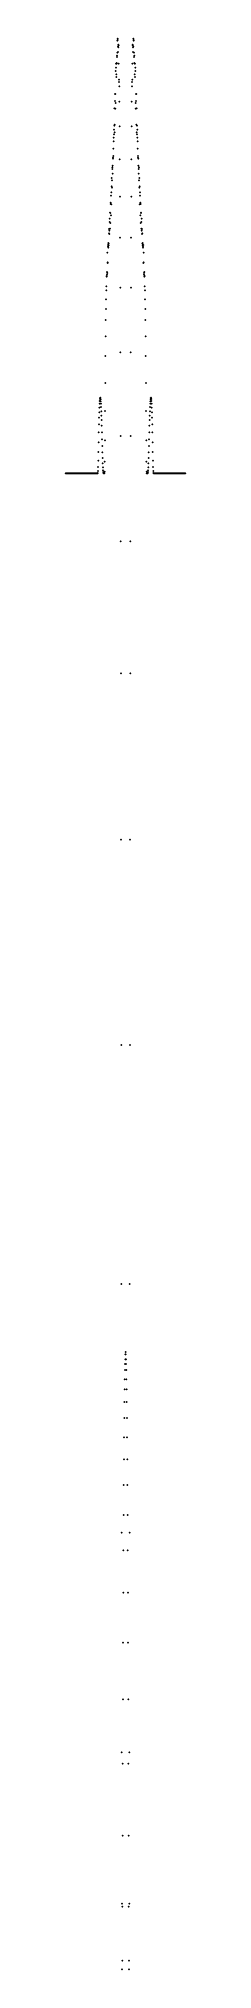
# Model space of a CAD drawing. Header units: metres. Extents: x 0 to 360, y -4499 to 1307.
import ezdxf

# ---------------------------------------------------------------- set-up
doc = ezdxf.new("R2010")
doc.units = ezdxf.units.M

msp = doc.modelspace()

# ---------------------------------------------------------------- linework, layer by layer
for p in [(155.5, 1300.7), (156, 1303.3), (156.5, 1307.2), (157, 1284), (158, 1281.1), (158.5, 1288.9), (159, 1286.5), (201, 1286.5), (201.5, 1288.9), (202, 1281.1), (203, 1284), (203.5, 1307.2), (204, 1303.3), (204.5, 1300.7), (151, 1219.9), (151.5, 1232.3), (153, 1231.4), (153.5, 1233.4), (154, 1256.1), (154.5, 1252.1), (155, 1264.9), (157.5, 1266.6), (159.5, 1232.3), (200.5, 1232.3), (202.5, 1266.6), (205, 1264.9), (205.5, 1252.1), (206, 1256.1), (206.5, 1233.4), (207, 1231.4), (208.5, 1232.3), (209, 1219.9), (150.5, 1209.8), (152, 1192.1), (152.5, 1199.8), (160, 1183.3), (160.5, 1176.4), (161, 1163.5), (199, 1163.5), (199.5, 1176.4), (200, 1183.3), (207.5, 1199.8), (208, 1192.1), (209.5, 1209.8), (148, 1140.5), (148.5, 1119.6), (149, 1140.5), (150, 1114), (161.5, 1117.8), (198.5, 1117.8), (210, 1114), (211, 1140.5), (211.5, 1119.6), (212, 1140.5), (146.5, 1097.7), (147.5, 1048.7), (149.5, 1096.3), (210.5, 1096.3), (212.5, 1048.7), (213.5, 1097.7), (144, 998.4), (144.5, 1008.8), (145, 1033.2), (145.5, 1019.6), (146, 1044.9), (147, 1025.3), (162, 1043.2), (198, 1043.2), (213, 1025.3), (214, 1044.9), (214.5, 1019.6), (215, 1033.2), (215.5, 1008.8), (216, 998.4), (142, 946.4), (142.5, 949.2), (143, 953.8), (143.5, 976.6), (162.5, 944.4), (197.5, 944.4), (216.5, 976.6), (217, 953.8), (217.5, 949.2), (218, 946.4), (138.5, 888.5), (139.5, 880.5), (140, 920.2), (140.5, 914.6), (141, 900.6), (141.5, 925.1), (218.5, 925.1), (219, 900.6), (219.5, 914.6), (220, 920.2), (220.5, 880.5), (221.5, 888.5), (135.5, 813.5), (136.5, 835), (137, 844.9), (138, 863.4), (139, 859.2), (163, 832.2), (197, 832.2), (221, 859.2), (222, 863.4), (223, 844.9), (223.5, 835), (224.5, 813.5), (132, 766.1), (132.5, 755.3), (133.5, 783.9), (134, 783.1), (135, 809.6), (136, 776.1), (137.5, 809.3), (222.5, 809.3), (224, 776.1), (225, 809.6), (226, 783.1), (226.5, 783.9), (227.5, 755.3), (228, 766.1), (130, 722), (130.5, 734.4), (131, 719.5), (131.5, 729.8), (133, 735.6), (134.5, 752.3), (163.5, 708.6), (196.5, 708.6), (225.5, 752.3), (227, 735.6), (228.5, 729.8), (229, 719.5), (229.5, 734.4), (230, 722), (125.5, 663.4), (127, 686.2), (127.5, 681.9), (128, 678.7), (128.5, 692.1), (129, 685.4), (129.5, 690.2), (230.5, 690.2), (231, 685.4), (231.5, 692.1), (232, 678.7), (232.5, 681.9), (233, 686.2), (234.5, 663.4), (123, 593.6), (123.5, 591.3), (124, 605), (124.5, 597.6), (125, 602.8), (126, 634.3), (126.5, 632.1), (233.5, 632.1), (234, 634.3), (235, 602.8), (235.5, 597.6), (236, 605), (236.5, 591.3), (237, 593.6), (121.5, 522.8), (122, 550.3), (122.5, 562.5), (164, 558.3), (196, 558.3), (237.5, 562.5), (238, 550.3), (238.5, 522.8), (121, 493.7), (239, 493.7), (120, 411.7), (120.5, 461), (239.5, 461), (240, 411.7), (119.5, 352.3), (164.5, 364.2), (195.5, 364.2), (240.5, 352.3), (119, 271.1), (241, 271.1), (101, 183.7), (101.5, 197.7), (102, 209.1), (102.5, 217.6), (103, 223.3), (103.5, 226.5), (104, 227.4), (104.5, 226), (105, 222.5), (105.5, 216.8), (106, 208.9), (106.5, 198.9), (107, 186.8), (118.5, 187.3), (241.5, 187.3), (253, 186.8), (253.5, 198.9), (254, 208.9), (254.5, 216.8), (255, 222.5), (255.5, 226), (256, 227.4), (256.5, 226.5), (257, 223.3), (257.5, 217.6), (258, 209.1), (258.5, 197.7), (259, 183.7), (99.5, 122.7), (100, 147.7), (100.5, 167.4), (107.5, 173.6), (108, 159.8), (108.5, 143.6), (109, 123.6), (251, 123.6), (251.5, 143.6), (252, 159.8), (252.5, 173.6), (259.5, 167.4), (260, 147.7), (260.5, 122.7), (98.5, 63.9), (99, 93.4), (109.5, 101.9), (110, 81.6), (110.5, 63.3), (118, 99.4), (165, 112.1), (195, 112.1), (242, 99.4), (249.5, 63.3), (250, 81.6), (250.5, 101.9), (261, 93.4), (261.5, 63.9), (0, 0), (0.5, 0), (1, 0), (1.5, 0), (2, 0), (2.5, 0), (3, 0), (6, 0), (6.5, 0), (7, 0), (7.5, 0), (8, 0), (10, 0), (10.5, 0), (11, 0), (11.5, 0), (12, 0), (15, 0), (15.5, 0), (16, 0), (16.5, 0), (17, 0), (19, 0), (19.5, 0), (20, 0), (20.5, 0), (21, 0), (24, 0), (24.5, 0), (25, 0), (25.5, 0), (26, 0), (28, 0), (28.5, 0), (29, 0), (29.5, 0), (30, 0), (33, 0), (33.5, 0), (34, 0), (34.5, 0), (35, 0), (37, 0), (37.5, 0), (38, 0), (38.5, 0), (39, 0), (42, 0), (42.5, 0), (43, 0), (43.5, 0), (44, 0), (46, 0), (46.5, 0), (47, 0), (47.5, 0), (48, 0), (51, 0), (51.5, 0), (52, 0), (52.5, 0), (53, 0), (55, 0), (55.5, 0), (56, 0), (56.5, 0), (57, 0), (60, 0), (60.5, 0), (61, 0), (61.5, 0), (62, 0), (64, 0), (64.5, 0), (65, 0), (65.5, 0), (66, 0), (69, 0), (69.5, 0), (70, 0), (70.5, 0), (71, 0), (73, 0), (73.5, 0), (74, 0), (74.5, 0), (75, 0), (78, 0), (78.5, 0), (79, 0), (79.5, 0), (80, 0), (82, 0), (82.5, 0), (83, 0), (83.5, 0), (84, 0), (87, 0), (87.5, 0), (88, 0), (88.5, 0), (89, 0), (91, 0), (91.5, 0), (93, 0), (93.5, 0), (95, 0.1), (95.5, 0.1), (96.5, 1.1), (97, 6.5), (97.5, 18.9), (98, 38.4), (111, 45.9), (111.5, 30.1), (112, 17.5), (112.5, 8.9), (113, 3.7), (113.5, 1.1), (114, 0.2), (115.5, 0.4), (116, 0.8), (117, 5.1), (117.5, 34.5), (242.5, 34.5), (243, 5.1), (244, 0.8), (244.5, 0.4), (246, 0.2), (246.5, 1.1), (247, 3.7), (247.5, 8.9), (248, 17.5), (248.5, 30.1), (249, 45.9), (262, 38.4), (262.5, 18.9), (263, 6.5), (263.5, 1.1), (264.5, 0.1), (265, 0.1), (266.5, 0), (267, 0), (268.5, 0), (269, 0), (271, 0), (271.5, 0), (272, 0), (272.5, 0), (273, 0), (276, 0), (276.5, 0), (277, 0), (277.5, 0), (278, 0), (280, 0), (280.5, 0), (281, 0), (281.5, 0), (282, 0), (285, 0), (285.5, 0), (286, 0), (286.5, 0), (287, 0), (289, 0), (289.5, 0), (290, 0), (290.5, 0), (291, 0), (294, 0), (294.5, 0), (295, 0), (295.5, 0), (296, 0), (298, 0), (298.5, 0), (299, 0), (299.5, 0), (300, 0), (303, 0), (303.5, 0), (304, 0), (304.5, 0), (305, 0), (307, 0), (307.5, 0), (308, 0), (308.5, 0), (309, 0), (312, 0), (312.5, 0), (313, 0), (313.5, 0), (314, 0), (316, 0), (316.5, 0), (317, 0), (317.5, 0), (318, 0), (321, 0), (321.5, 0), (322, 0), (322.5, 0), (323, 0), (325, 0), (325.5, 0), (326, 0), (326.5, 0), (327, 0), (330, 0), (330.5, 0), (331, 0), (331.5, 0), (332, 0), (334, 0), (334.5, 0), (335, 0), (335.5, 0), (336, 0), (339, 0), (339.5, 0), (340, 0), (340.5, 0), (341, 0), (343, 0), (343.5, 0), (344, 0), (344.5, 0), (345, 0), (348, 0), (348.5, 0), (349, 0), (349.5, 0), (350, 0), (352, 0), (352.5, 0), (353, 0), (353.5, 0), (354, 0), (357, 0), (357.5, 0), (358, 0), (3.5, 0), (4, 0), (4.5, 0), (5, 0), (5.5, 0), (8.5, 0), (9, 0), (9.5, 0), (12.5, 0), (13, 0), (13.5, 0), (14, 0), (14.5, 0), (17.5, 0), (18, 0), (18.5, 0), (21.5, 0), (22, 0), (22.5, 0), (23, 0), (23.5, 0), (26.5, 0), (27, 0), (27.5, 0), (30.5, 0), (31, 0), (31.5, 0), (32, 0), (32.5, 0), (35.5, 0), (36, 0), (36.5, 0), (39.5, 0), (40, 0), (40.5, 0), (41, 0), (41.5, 0), (44.5, 0), (45, 0), (45.5, 0), (48.5, 0), (49, 0), (49.5, 0), (50, 0), (50.5, 0), (53.5, 0), (54, 0), (54.5, 0), (57.5, 0), (58, 0), (58.5, 0), (59, 0), (59.5, 0), (62.5, 0), (63, 0), (63.5, 0), (66.5, 0), (67, 0), (67.5, 0), (68, 0), (68.5, 0), (71.5, 0), (72, 0), (72.5, 0), (75.5, 0), (76, 0), (76.5, 0), (77, 0), (77.5, 0), (80.5, 0), (81, 0), (81.5, 0), (84.5, 0), (85, 0), (85.5, 0), (86, 0), (86.5, 0), (89.5, 0), (90, 0), (90.5, 0), (92, 0), (92.5, 0), (94, 0), (94.5, 0), (96, -0.1), (114.5, -0.1), (115, -0.2), (116.5, -0.1), (243.5, -0.1), (245, -0.2), (245.5, -0.1), (264, -0.1), (265.5, 0), (266, 0), (267.5, 0), (268, 0), (269.5, 0), (270, 0), (270.5, 0), (273.5, 0), (274, 0), (274.5, 0), (275, 0), (275.5, 0), (278.5, 0), (279, 0), (279.5, 0), (282.5, 0), (283, 0), (283.5, 0), (284, 0), (284.5, 0), (287.5, 0), (288, 0), (288.5, 0), (291.5, 0), (292, 0), (292.5, 0), (293, 0), (293.5, 0), (296.5, 0), (297, 0), (297.5, 0), (300.5, 0), (301, 0), (301.5, 0), (302, 0), (302.5, 0), (305.5, 0), (306, 0), (306.5, 0), (309.5, 0), (310, 0), (310.5, 0), (311, 0), (311.5, 0), (314.5, 0), (315, 0), (315.5, 0), (318.5, 0), (319, 0), (319.5, 0), (320, 0), (320.5, 0), (323.5, 0), (324, 0), (324.5, 0), (327.5, 0), (328, 0), (328.5, 0), (329, 0), (329.5, 0), (332.5, 0), (333, 0), (333.5, 0), (336.5, 0), (337, 0), (337.5, 0), (338, 0), (338.5, 0), (341.5, 0), (342, 0), (342.5, 0), (345.5, 0), (346, 0), (346.5, 0), (347, 0), (347.5, 0), (350.5, 0), (351, 0), (351.5, 0), (354.5, 0), (355, 0), (355.5, 0), (356, 0), (356.5, 0), (358.5, 0), (359, 0), (359.5, 0), (165.5, -204.7), (194.5, -204.7), (166, -601.7), (194, -601.7), (166.5, -1101.5), (193.5, -1101.5), (167, -1719.2), (193, -1719.2), (167.5, -2437.9), (192.5, -2437.9), (179, -2665), (179.5, -2649), (180, -2642.3), (180.5, -2649), (181, -2665), (177.5, -2724.2), (178, -2696.3), (178.5, -2678.4), (181.5, -2678.4), (182, -2696.3), (182.5, -2724.2), (177, -2754.8), (183, -2754.8), (176, -2840.8), (176.5, -2792.7), (183.5, -2792.7), (184, -2840.8), (175.5, -2898.6), (184.5, -2898.6), (175, -2965.4), (185, -2965.4), (174.5, -3042.7), (185.5, -3042.7), (174, -3132.8), (186, -3132.8), (168, -3185.9), (192, -3185.9), (173.5, -3239), (186.5, -3239), (173, -3366.5), (187, -3366.5), (172.5, -3516.8), (187.5, -3516.8), (172, -3687.1), (188, -3687.1), (168.5, -3846.4), (171.5, -3880.8), (188.5, -3880.8), (191.5, -3846.4), (171, -4096.5), (189, -4096.5), (169, -4301.2), (170.5, -4310.7), (189.5, -4310.7), (191, -4301.2), (169.5, -4499.1), (170, -4473.2), (190, -4473.2), (190.5, -4499.1)]:
    msp.add_point(p)

doc.saveas('drawing.dxf')
